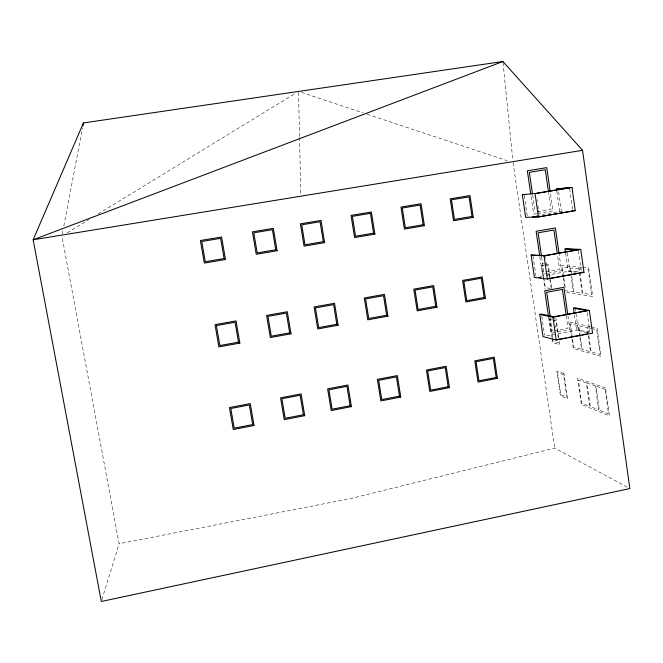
<?xml version="1.0" encoding="UTF-8"?>
<svg xmlns="http://www.w3.org/2000/svg" width="663" height="663" viewBox="0 0 663 663"><rect width="100%" height="100%" fill="white"/><g stroke="black" fill="none" stroke-linecap="round" stroke-linejoin="round"><path stroke-width="0.5" stroke-dasharray="3.31 2.49" d="M62.305 234.08L63.076 230.036M63.847 226L82.477 127.984M101.92 599.534L119.116 543.735L61.924 236.103M67.22 232.862L89.29 219.37M98.116 213.975L295.864 93.06M627.132 487.123L554.749 448.105L350.503 498.617L119.116 543.735M554.309 330.829L568 328.251L566.243 315.986M546.693 335.859L578.285 329.892L588.761 332.296M540.121 276.388L545.135 275.485M546.138 275.311L569.898 271.026L577.945 271.813M536.458 215.5L561.387 211.232L565.348 211.058M537.096 211.737L550.97 209.367L548.632 193.099M536.698 213.652L533.657 214.166L531.03 196.016M537.718 213.478L552.934 210.875L550.348 192.767M545.259 264.048L541.298 263.692L544.986 289.134M546.254 264.139L548.235 264.313L550.099 277.258M581.608 267.338L561.453 265.515L563.011 276.405M582.611 267.429L588.661 267.976L592.672 296.452L565.282 292.25M544.016 265.465L542.069 265.283L543.834 277.499M544.986 265.556L547.903 265.838L549.751 278.675M581.335 268.987L579.363 268.805L582.835 293.295L591.744 294.629L588.222 269.642L585.272 269.36M576.396 272.137L568.208 271.333L565.605 253.117M550.199 288.413L545.309 287.684L543.983 278.518M554.119 318.613L556.133 319.06L558.834 337.798M590.236 326.644L569.542 322.036L571.73 337.318M591.222 326.859L597.131 328.177L601.101 356.354L573.329 348.514L571.871 338.337M551.84 319.591L549.867 319.152L552.494 337.301M552.826 319.815L555.785 320.486L558.586 339.928M590.7 328.376L587.7 327.696L588.421 332.751M591.694 328.599L596.683 329.726L600.164 354.465L591.131 351.945L588.562 333.762M587.203 332.66L576.603 330.207L574.456 315.182M301.45 92.414L363.175 112.909M367.095 114.21L507.203 160.719M532.613 194.756L535.116 212.069M541.613 256.987L543.801 272.103L559.555 269.277L557.533 255.189M550.423 317.884L552.354 331.202M552.644 338.312L553.075 341.337L559.033 342.995L558.735 340.948M549.088 317.494L552.014 337.666M552.155 338.669L552.743 342.705L559.829 344.702L558.975 338.785M539.831 256.83L542.351 274.2L561.503 270.753L559.174 254.443M548.566 317.105L550.912 333.29L569.948 329.693L567.926 315.571M524.226 195.444L527.226 216.072M533.002 255.769L535.961 276.098M541.779 316.118L544.555 335.229M513.087 162.675L554.749 448.105M563.6 276.396L562.282 267.189L569.948 267.918L573.362 291.877L565.655 290.726L563.749 277.424M563.152 277.399L564.428 286.308M550.249 278.261L551.682 288.214M549.892 279.67L551.177 288.562M537.047 199.455L537.345 201.477M537.925 205.53L538.513 209.583M538.654 210.594L538.953 212.624M545.293 256.556L545.583 258.562M546.163 262.573L546.453 264.578M547.754 273.595L548.044 275.601M554.409 319.723L554.699 321.704M555.271 325.674L555.561 327.655M569.65 188.781L572.65 209.964M578.409 250.689L581.236 270.645M587.161 312.588L589.954 332.337M588.04 334.608L587.045 327.547L578.791 325.682L580.2 335.586M588.18 335.619L590.468 351.755L582.172 349.442L580.34 336.572M579.702 336.414L578.153 325.541L570.379 323.784L573.71 347.089L581.534 349.268L579.843 337.401M558.619 191.806L561.387 211.232M567.304 252.818L569.898 271.026M575.144 307.856L578.285 329.892M556.763 191.068L559.68 211.522M503.01 62.529L512.772 159.609M298.532 92.464L299.51 136.578M299.535 137.606L300.803 195.063M578.716 268.739L570.578 267.976L573.992 291.977L582.18 293.195L578.716 268.739M563.981 373.484L556.837 370.998L560.459 395.977L567.644 398.894L563.981 373.484M605.551 387.971L577.581 378.225L581.335 404.447L609.479 415.867L605.551 387.971M563.625 374.827L557.616 372.714L560.799 394.692L566.84 397.12L563.625 374.827M586.307 382.808L578.426 380.032L581.724 403.112L589.656 406.303L586.307 382.808M595.316 385.982L586.954 383.032L590.302 406.56L598.714 409.941L595.316 385.982M605.087 389.421L595.987 386.214L599.385 410.215L608.535 413.894L605.087 389.421"/><path stroke-width="0.99" d="M82.858 125.962L83.439 122.937L502.91 61.51L582.545 150.319L629.85 488.581L101.315 601.49L33.15 239.782L83.439 122.937M502.91 61.51L33.15 239.782L582.545 150.319M557.276 339.555L566.227 337.857M568.216 337.475L580.15 335.213M582.139 334.84L587.111 333.895M573.462 308.171L586.888 310.615L553.986 316.748L541.489 314.105L539.781 314.419L543.005 336.555L556.207 340.069L592.565 333.166L589.357 310.425L575.144 307.856L573.462 308.171L574.175 313.185M539.781 314.419L552.901 317.212L589.357 310.425M548.475 278.609L580.515 272.825M565.033 249.064L578.269 249.686L545.152 255.553L531.138 255.056L534.395 277.424L547.381 279.007L583.987 272.394L580.738 249.412L566.732 248.766L565.033 249.064L565.464 252.106M531.138 255.056L544.05 255.91L580.738 249.412M572.791 210.975L539.533 216.677L532.439 216.892M538.422 216.958L575.26 210.643L571.987 187.405L558.18 188.74L556.472 189.021L569.509 187.77L536.168 193.372L522.361 194.748L525.651 217.348L538.422 216.958L535.049 193.613L571.987 187.405M522.361 194.748L524.085 194.458M572.293 210.768L575.26 210.643M581.973 272.203L583.987 272.394M538.961 277.457L540.867 277.689M532.464 193.737L529.364 172.339L545.284 169.72L548.492 192.088M541.464 255.976L538.116 232.788L553.928 230.036L557.243 253.183M550.273 316.864L546.718 292.284L562.439 289.416L566.103 314.966M530.731 194.002L527.375 170.814L546.743 167.623L550.199 191.764M539.69 255.81L536.135 231.288L555.379 227.948L559.025 253.423M548.417 316.094L544.762 290.817L563.881 287.328L567.777 314.569M544.05 255.91L547.381 279.007M552.901 317.212L556.207 340.069M252.694 424.569L234.221 428.149L230.807 408.499L249.321 404.969L252.694 424.569M303.405 414.756L285.189 418.278L281.891 398.753L300.14 395.272L303.405 414.756M350.122 405.715L332.146 409.195L328.939 389.786L346.956 386.347L350.122 405.715M399.482 396.167L381.764 399.59L378.664 380.305L396.424 376.916L399.482 396.167M448.171 386.744L430.693 390.126L427.693 370.949L445.213 367.609L448.171 386.744M496.181 377.454L478.943 380.786L476.051 361.725L493.33 358.434L496.181 377.454M254.045 425.489L233.268 429.508L229.448 407.571L250.282 403.601L254.045 425.489M304.731 415.668L284.245 419.638L280.548 397.833L301.085 393.921L304.731 415.668M351.423 406.626L331.202 410.546L327.621 388.866L347.893 385.004L351.423 406.626M400.767 397.071L380.827 400.933L377.371 379.385L397.352 375.581L400.767 397.071M449.431 387.64L429.765 391.452L426.425 370.037L446.133 366.283L449.431 387.64M497.424 378.349L478.031 382.103L474.799 360.821L494.242 357.117L497.424 378.349M238.498 342.149L219.859 345.539L216.395 325.608L235.075 322.259L238.498 342.149M289.673 332.851L271.3 336.191L267.943 316.384L286.366 313.093L289.673 332.851M336.812 324.29L318.679 327.58L315.431 307.889L333.605 304.64L336.812 324.29M386.628 315.24L368.744 318.489L365.603 298.914L383.521 295.715L386.628 315.24M435.74 306.314L418.104 309.513L415.071 290.071L432.74 286.905L435.74 306.314M484.181 297.513L466.785 300.671L463.851 281.344L481.28 278.228L484.181 297.513M239.865 343.094L218.889 346.906L215.019 324.655L236.045 320.892L239.865 343.094M291.016 333.796L270.338 337.55L266.592 315.439L287.319 311.734L291.016 333.796M338.13 325.226L317.726 328.931L314.096 306.944L334.55 303.289L338.13 325.226M387.921 316.168L367.799 319.831L364.294 297.977L384.457 294.372L387.921 316.168M437.016 307.242L417.176 310.848L413.787 289.134L433.668 285.579L437.016 307.242M485.432 298.433L465.865 301.996L462.592 280.416L482.2 276.91L485.432 298.433M224.102 258.529L205.281 261.719L201.767 241.498L220.622 238.349L224.102 258.529M275.75 249.76L257.203 252.91L253.796 232.812L272.385 229.713L275.75 249.76M323.32 241.688L305.013 244.788L301.723 224.815L320.063 221.757L323.32 241.688M373.576 233.152L355.534 236.219L352.351 216.37L370.435 213.345L373.576 233.152M423.135 224.74L405.342 227.757L402.267 208.033L420.093 205.058L423.135 224.74M471.998 216.445L454.453 219.42L451.486 199.82L469.064 196.886L471.998 216.445M225.478 259.498L204.312 263.095L200.375 240.512L221.599 236.973L225.478 259.498M277.101 250.73L256.233 254.277L252.429 231.835L273.347 228.345L277.101 250.73M324.646 242.65L304.06 246.147L300.38 223.837L321.016 220.398L324.646 242.65M374.885 234.114L354.589 237.561L351.025 215.4L371.379 212.003L374.885 234.114M424.419 225.693L404.405 229.1L400.966 207.071L421.03 203.723L424.419 225.693M473.266 217.398L453.533 220.746L450.202 198.859L469.992 195.56L473.266 217.398"/></g></svg>
